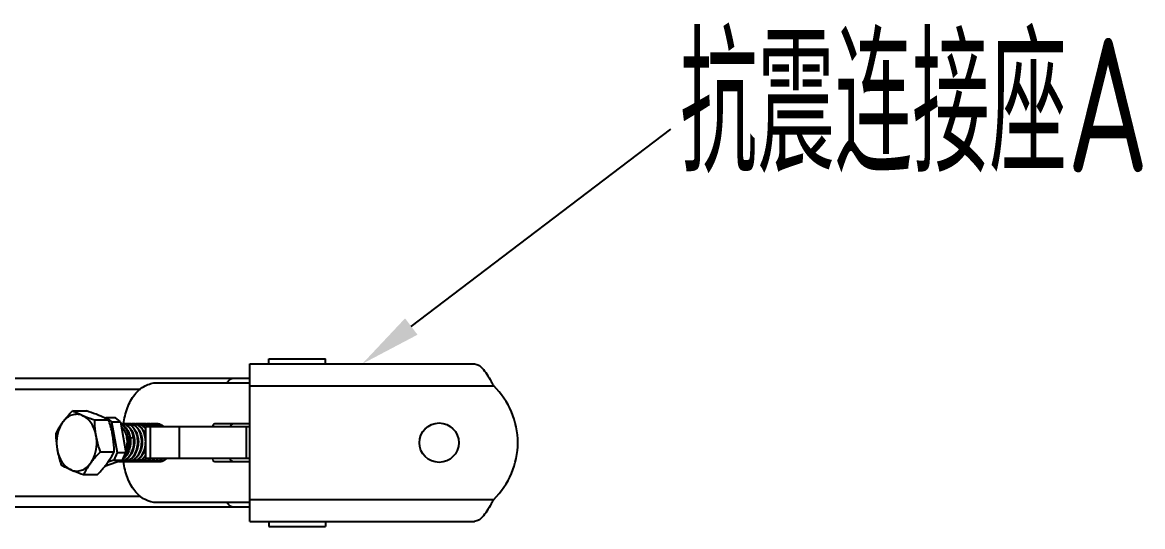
# Model space of a CAD drawing. Extents: x 4995099 to 5303443, y 4627657 to 4889583.
# Drawn here: x 5072414 to 5076048, y 4728566 to 4730200 of the extents above; entities that cross this region are included whole.
import ezdxf

# ---------------------------------------------------------------- set-up
doc = ezdxf.new("R2010")
doc.units = 0
doc.header["$LTSCALE"] = 1000
doc.header["$MEASUREMENT"] = 0
doc.layers.get('0').update_dxf_attribs({"color": 4, "linetype": 'CONTINUOUS'})
doc.styles.get("Standard").update_dxf_attribs({"font": 'GBENOR', "bigfont": 'GBCBIG'})

msp = doc.modelspace()

# ---------------------------------------------------------------- linework, layer by layer
for p, q in [((5073213.6, 4729093.1), (5073213.6, 4729109.7)), ((5073213.6, 4729109.7), (5073397.6, 4729109.7)), ((5073397.6, 4729093.1), (5073397.6, 4729109.7)), ((5073152.2, 4728582.1), (5073152.2, 4729093.1)), ((5073152.2, 4729093.1), (5073880.3, 4729093.1)), ((5070084.9, 4729047.1), (5073152.2, 4729047.1)), ((5070236, 4729011.4), (5072796.7, 4729011.4)), ((5072850.2, 4729031.8), (5073152.2, 4729031.8)), ((5073152.2, 4729021.6), (5073942.9, 4729021.6)), ((5072576.7, 4728940.7), (5072621.5, 4728940.7)), ((5072648.8, 4728911.2), (5072693.7, 4728911.2)), ((5072680.8, 4728917.8), (5072686, 4728919.6)), ((5072686, 4728919.6), (5072703.5, 4728904.7)), ((5072686, 4728919.6), (5072714.9, 4728919.6)), ((5072703.5, 4728904.7), (5072720.9, 4728805.4)), ((5072703.5, 4728904.7), (5072732.4, 4728904.7)), ((5072732.4, 4728904.7), (5072714.9, 4728919.6)), ((5072732.4, 4728904.7), (5072749.8, 4728805.4)), ((5072813.6, 4728888.7), (5072813.6, 4728786.5)), ((5073152.2, 4728888.7), (5072813.6, 4728888.7)), ((5072828.5, 4728888.7), (5072828.5, 4728786.5)), ((5072923, 4728888.7), (5072923, 4728786.5)), ((5073152.2, 4728898.9), (5073038.1, 4728898.9)), ((5073139.8, 4728888.7), (5073139.8, 4728786.5)), ((5072774.7, 4728854.1), (5072764.1, 4728851.5)), ((5072666.9, 4728808.1), (5072711.7, 4728808.1)), ((5072739.2, 4728780.7), (5072680.6, 4728760.2)), ((5072710.3, 4728780.7), (5072691.2, 4728774)), ((5072720.9, 4728805.4), (5072710.3, 4728780.7)), ((5072710.3, 4728780.7), (5072739.2, 4728780.7)), ((5072720.9, 4728805.4), (5072749.8, 4728805.4)), ((5072739.2, 4728780.7), (5072749.8, 4728805.4)), ((5073152.2, 4728786.5), (5072813.6, 4728786.5)), ((5073038.1, 4728776.3), (5073152.2, 4728776.3)), ((5072612.7, 4728734.5), (5072657.5, 4728734.5)), ((5070236, 4728663.8), (5072796.7, 4728663.8)), ((5073152.2, 4728643.4), (5072850.2, 4728643.4)), ((5073152.2, 4728653.6), (5073942.9, 4728653.6)), ((5073152.2, 4728628.1), (5070084.9, 4728628.1)), ((5073152.2, 4728582.1), (5073880.3, 4728582.1)), ((5073213.6, 4728582.1), (5073213.6, 4728565.5)), ((5073213.6, 4728565.5), (5073397.6, 4728565.5)), ((5073397.6, 4728582.1), (5073397.6, 4728565.5))]:
    msp.add_line(p, q)
msp.add_lwpolyline([(5073675.5, 4729214.2), (5074517.9, 4729854.7)])
msp.add_circle((5073765.6, 4728837.6), 63.9)
for centre, radius, start, end in [((5073583.6, 4728830.6), 406.9, 27.9978, 29.2622), ((5073765.6, 4728837.6), 255.5, 313.9455, 46.0545), ((5072735.5, 4728871), 27.9, 86.7845, 94.2112), ((5072748.2, 4728870.7), 28.2, 90.0499, 101.0645), ((5072748.1, 4728871), 27.9, 86.7743, 90.0077), ((5072760.8, 4728870.7), 28.2, 90.0384, 101.0179), ((5072760.8, 4728871), 27.9, 86.7856, 89.9966), ((5072773.5, 4728870.7), 28.2, 90.049, 100.9955), ((5072773.4, 4728871), 27.9, 86.7801, 90.0075), ((5072786.1, 4728870.7), 28.2, 90.0437, 101.062), ((5072786.1, 4728871), 27.9, 86.7795, 90.0015), ((5072798.8, 4728870.7), 28.2, 90.0437, 101.0051), ((5072798.7, 4728871), 27.9, 86.7867, 90.0021), ((5072811.4, 4728870.7), 28.2, 90.0497, 101.0016), ((5072779.9, 4728858), 43.3, 42.2645, 48.752), ((5072811.4, 4728871), 27.9, 86.7769, 90.0081), ((5072824.1, 4728870.7), 28.2, 90.0405, 101.0531), ((5072793.4, 4728858.9), 42.1, 45.4702, 48.7951), ((5072824, 4728871), 27.9, 86.785, 89.9983), ((5072836.7, 4728870.7), 28.2, 90.049, 100.9977), ((5072806.1, 4728858.9), 42.1, 45.466, 48.8093), ((5072836.7, 4728871), 27.9, 86.7894, 90.0075), ((5072849.4, 4728870.7), 28.2, 90.0526, 101.0446), ((5072818.7, 4728858.9), 42.1, 45.4871, 48.7938), ((5072849.3, 4728871), 27.9, 86.7735, 90.0108), ((5072831.4, 4728858.9), 42.1, 45.4665, 48.8015), ((5072682.3, 4728840.8), 82.3, 7.4386, 9.2614), ((5072697.6, 4728841.1), 67.2, 10.5055, 11.1799), ((5072697, 4728841), 67.9, 8.9052, 10.5042), ((5072721.9, 4728840.9), 68.3, 9.0333, 9.9567), ((5072734.9, 4728841), 67.9, 8.9818, 11.0323), ((5072777, 4728855.3), 47.3, 39.2284, 42.3074), ((5072717.6, 4728840.4), 72.6, 352.211, 352.5185), ((5072786.6, 4728821.3), 46.6, 307.6353, 311.5837), ((5072798.7, 4728821.9), 47.4, 309.969, 311.5623), ((5072800.6, 4728821.5), 46.9, 308.3867, 311.6033), ((5072849, 4728822.3), 47.9, 311.2696, 311.5925), ((5072850.9, 4728821.9), 47.3, 309.7045, 311.528), ((5072729.1, 4728810.1), 33.8, 266.5315, 270.0065), ((5072729.1, 4728810), 33.8, 270.0081, 272.8567), ((5072729.1, 4728810.1), 33.8, 272.8574, 275.2194), ((5072741.8, 4728810.1), 33.9, 260.1078, 269.9722), ((5072728.4, 4728812.8), 36.6, 288.4202, 290.7394), ((5072730.3, 4728812), 35.7, 285.8298, 288.459), ((5072741.8, 4728809.9), 33.6, 269.9973, 272.6949), ((5072754.5, 4728810.1), 33.9, 260.0711, 269.9827), ((5072741.2, 4728812.6), 36.4, 288.4602, 290.6746), ((5072743, 4728812), 35.7, 285.9611, 288.4588), ((5072754.5, 4728809.9), 33.6, 270.008, 272.693), ((5072754.5, 4728809.9), 33.6, 272.6938, 275.2451), ((5072767.1, 4728810.1), 33.9, 260.1504, 269.9814), ((5072753.8, 4728812.6), 36.4, 288.4602, 290.6754), ((5072755.6, 4728812), 35.7, 285.9619, 288.4588), ((5072767.1, 4728809.9), 33.6, 270.0063, 272.6857), ((5072779.8, 4728810.1), 33.8, 260.395, 269.9755), ((5072766.5, 4728812.6), 36.4, 288.4602, 290.6741), ((5072768.3, 4728811.9), 35.7, 285.9641, 288.119), ((5072768.2, 4728812.2), 36, 288.117, 288.456), ((5072779.8, 4728809.9), 33.6, 270.0004, 272.6959), ((5072792.4, 4728810.1), 33.9, 260.0747, 269.9827), ((5072779.1, 4728812.6), 36.4, 288.4603, 290.6749), ((5072780.9, 4728812), 35.7, 285.9612, 288.4588), ((5072792.4, 4728809.9), 33.6, 270.008, 272.6878), ((5072792.4, 4728809.9), 33.6, 272.6886, 275.2518), ((5072805.1, 4728810.1), 33.9, 260.141, 269.976), ((5072791.8, 4728812.6), 36.4, 288.4602, 290.6747), ((5072793.6, 4728812), 35.7, 285.9616, 288.4588), ((5072805.1, 4728809.9), 33.6, 270.0011, 272.692), ((5072817.7, 4728810.1), 33.9, 260.0816, 269.9797), ((5072804.4, 4728812.6), 36.4, 288.4602, 290.6743), ((5072806.2, 4728812), 35.7, 285.9612, 288.4588), ((5072817.7, 4728809.9), 33.6, 270.005, 272.6978), ((5072817.7, 4728809.9), 33.6, 272.6985, 275.2581), ((5072830.4, 4728810.1), 33.9, 260.1633, 269.9862), ((5072817.1, 4728812.6), 36.4, 288.4603, 290.6751), ((5072818.9, 4728812), 35.8, 285.9624, 288.4588), ((5072830.4, 4728809.9), 33.6, 270.011, 272.6839), ((5072843, 4728810.1), 33.9, 260.1241, 269.9724), ((5072829.7, 4728812.6), 36.4, 288.4602, 290.6742), ((5072831.5, 4728812), 35.7, 285.9615, 288.4588), ((5072843, 4728809.9), 33.6, 269.9975, 272.695), ((5072855.7, 4728810.1), 33.9, 260.0725, 269.9827), ((5072842.4, 4728812.6), 36.4, 288.4602, 290.6744), ((5072844.2, 4728812), 35.7, 285.9611, 288.4588), ((5072855.7, 4728809.9), 33.6, 270.008, 272.6973), ((5072855.7, 4728809.9), 33.6, 272.6981, 275.2477), ((5072855, 4728812.6), 36.4, 288.4603, 290.6754), ((5072856.8, 4728812), 35.8, 285.9619, 288.4588), ((5073583.6, 4728844.6), 406.9, 330.7378, 332.0022)]:
    msp.add_arc(centre, radius, start, end)
for points, knots in [([(5073880.3, 4729093.1), (5073891.8, 4729093.1), (5073909, 4729077.4), (5073924.8, 4729053.6), (5073933.9, 4729037.9), (5073938.6, 4729029.5)], [0, 0, 0, 0, 0.388881, 0.673899, 1, 1, 1, 1]), ([(5073078.9, 4729031.9), (5073081, 4729036.2), (5073086.5, 4729043.7), (5073095.5, 4729047.1), (5073099.6, 4729047.1)], [0, 0, 0, 0, 0.538137, 1, 1, 1, 1]), ([(5072742.7, 4728898.3), (5072744.3, 4728916.1), (5072751.8, 4728950.1), (5072775.3, 4728993.8), (5072809, 4729024.1), (5072837, 4729031.8), (5072850.2, 4729031.8)], [0, 0, 0, 0, 0.288185, 0.553327, 0.788006, 1, 1, 1, 1]), ([(5072544.9, 4728903.9), (5072547.2, 4728907), (5072557.1, 4728919.9), (5072568.1, 4728931.9), (5072576.7, 4728940.7)], [0, 0, 0, 0, 0.240981, 1, 1, 1, 1]), ([(5072608.1, 4728926), (5072602.8, 4728928.1), (5072591.3, 4728930.7), (5072573.7, 4728927.8), (5072557.5, 4728918.5), (5072548.8, 4728909.2), (5072544.9, 4728903.9)], [0, 0, 0, 0, 0.238229, 0.47528, 0.726056, 1, 1, 1, 1]), ([(5072608.1, 4728926), (5072605.1, 4728927.2), (5072594.5, 4728931.7), (5072584, 4728936.7), (5072576.7, 4728940.7)], [0, 0, 0, 0, 0.275005, 1, 1, 1, 1]), ([(5072653.2, 4728859.7), (5072651.8, 4728867.3), (5072647.9, 4728881.9), (5072637.9, 4728901.3), (5072624.7, 4728916.7), (5072613.7, 4728923.7), (5072608.1, 4728926)], [0, 0, 0, 0, 0.27851, 0.540172, 0.780428, 1, 1, 1, 1]), ([(5072608.1, 4728926), (5072611.2, 4728924.7), (5072624.6, 4728919.4), (5072638.3, 4728914.7), (5072648.8, 4728911.2)], [0, 0, 0, 0, 0.233658, 1, 1, 1, 1]), ([(5072662.3, 4728926), (5072659.1, 4728927.3), (5072645.7, 4728932.6), (5072632, 4728937.3), (5072621.5, 4728940.7)], [0, 0, 0, 0, 0.233658, 1, 1, 1, 1]), ([(5072693.7, 4728911.2), (5072691.3, 4728912.5), (5072681.1, 4728917.8), (5072670.5, 4728922.6), (5072662.3, 4728926)], [0, 0, 0, 0, 0.226572, 1, 1, 1, 1]), ([(5072544.9, 4728903.9), (5072542.7, 4728900.9), (5072534.4, 4728889.1), (5072527.2, 4728876.6), (5072522.5, 4728867.1)], [0, 0, 0, 0, 0.263099, 1, 1, 1, 1]), ([(5072544.9, 4728903.9), (5072540.6, 4728898.1), (5072525.8, 4728871.2), (5072522.8, 4728838.5), (5072526.9, 4728815.5)], [0, 0, 0, 0, 0.235366, 1, 1, 1, 1]), ([(5072653.2, 4728859.7), (5072652.4, 4728864), (5072649.8, 4728881.1), (5072648.9, 4728898.4), (5072648.8, 4728911.2)], [0, 0, 0, 0, 0.254083, 1, 1, 1, 1]), ([(5072707.4, 4728859.7), (5072706.6, 4728864), (5072703.1, 4728881.5), (5072698, 4728898.6), (5072693.7, 4728911.2)], [0, 0, 0, 0, 0.248499, 1, 1, 1, 1]), ([(5072733.8, 4728897.3), (5072734.8, 4728897), (5072738.9, 4728895.3), (5072742.7, 4728892.8), (5072745.2, 4728890.5)], [0, 0, 0, 0, 0.241445, 1, 1, 1, 1]), ([(5072743.4, 4728790), (5072750.3, 4728797.5), (5072757.9, 4728812), (5072761.8, 4728832.9), (5072761.8, 4728849.3), (5072758.7, 4728864.9), (5072751.5, 4728882.2), (5072741.6, 4728892.8), (5072733.9, 4728896.3)], [0, 0, 0, 0, 0.255096, 0.39268, 0.530602, 0.663916, 0.788307, 1, 1, 1, 1]), ([(5072735.3, 4728889), (5072744.5, 4728880.2), (5072752.9, 4728860.1), (5072754, 4728832.9), (5072751.1, 4728818.6), (5072748.7, 4728811.8)], [0, 0, 0, 0, 0.470214, 0.736055, 1, 1, 1, 1]), ([(5072737.1, 4728898.9), (5072740.7, 4728898.9), (5072748.4, 4728897.4), (5072754.9, 4728893.1), (5072757.9, 4728890.5)], [0, 0, 0, 0, 0.482589, 1, 1, 1, 1]), ([(5072774.7, 4728854.1), (5072773.7, 4728860.1), (5072770.5, 4728871.4), (5072762.1, 4728885.8), (5072750.7, 4728895.8), (5072741.5, 4728898.6), (5072737.1, 4728898.9)], [0, 0, 0, 0, 0.290521, 0.554658, 0.788516, 1, 1, 1, 1]), ([(5072745.2, 4728890.5), (5072747.6, 4728888.5), (5072756.9, 4728878.2), (5072761.9, 4728864.6), (5072763.6, 4728854.1)], [0, 0, 0, 0, 0.227377, 1, 1, 1, 1]), ([(5072749.7, 4728898.9), (5072753.4, 4728898.9), (5072761.1, 4728897.4), (5072767.6, 4728893.1), (5072770.6, 4728890.5)], [0, 0, 0, 0, 0.482586, 1, 1, 1, 1]), ([(5072754, 4728778.5), (5072759.4, 4728780.6), (5072769.8, 4728787.6), (5072780.9, 4728803.5), (5072787.6, 4728823.3), (5072789.2, 4728844.6), (5072785.6, 4728865.1), (5072777.4, 4728882.6), (5072765.2, 4728895), (5072754.7, 4728898.6), (5072749.7, 4728898.9)], [0, 0, 0, 0, 0.11422, 0.241557, 0.38018, 0.523371, 0.662464, 0.789655, 0.901082, 1, 1, 1, 1]), ([(5072770.6, 4728890.5), (5072778.3, 4728883.8), (5072786.5, 4728868.7), (5072790.3, 4728846.8), (5072789.8, 4728828.8), (5072785.6, 4728811.6), (5072778.1, 4728796.4), (5072767.6, 4728784.6), (5072758.8, 4728779.6), (5072754.3, 4728778.1)], [0, 0, 0, 0, 0.234995, 0.369193, 0.507415, 0.643708, 0.772808, 0.891506, 1, 1, 1, 1]), ([(5072757.9, 4728890.5), (5072760.2, 4728888.5), (5072769.5, 4728878.3), (5072774.4, 4728864.8), (5072776.2, 4728854.4)], [0, 0, 0, 0, 0.22749, 1, 1, 1, 1]), ([(5072762.4, 4728898.9), (5072766, 4728898.9), (5072773.7, 4728897.4), (5072780.2, 4728893.1), (5072783.2, 4728890.5)], [0, 0, 0, 0, 0.482586, 1, 1, 1, 1]), ([(5072766.7, 4728778.5), (5072772.1, 4728780.6), (5072782.5, 4728787.6), (5072793.6, 4728803.5), (5072800.2, 4728823.3), (5072801.8, 4728844.6), (5072798.3, 4728865.1), (5072790, 4728882.6), (5072777.8, 4728895), (5072767.3, 4728898.6), (5072762.4, 4728898.9)], [0, 0, 0, 0, 0.114222, 0.241564, 0.380183, 0.523375, 0.662466, 0.789658, 0.901085, 1, 1, 1, 1]), ([(5072783.2, 4728890.5), (5072790.9, 4728883.8), (5072799.1, 4728868.6), (5072803, 4728846.8), (5072802.5, 4728828.8), (5072798.3, 4728811.6), (5072790.7, 4728796.4), (5072780.3, 4728784.6), (5072771.4, 4728779.6), (5072766.9, 4728778.1)], [0, 0, 0, 0, 0.235001, 0.369196, 0.507414, 0.643709, 0.772807, 0.891505, 1, 1, 1, 1]), ([(5072775, 4728898.9), (5072778.7, 4728898.9), (5072786.4, 4728897.4), (5072792.9, 4728893.1), (5072795.9, 4728890.5)], [0, 0, 0, 0, 0.482588, 1, 1, 1, 1]), ([(5072813.6, 4728843.3), (5072813.4, 4728850.4), (5072811.3, 4728864.1), (5072803.1, 4728882), (5072790.8, 4728894.8), (5072780.1, 4728898.6), (5072775, 4728898.9)], [0, 0, 0, 0, 0.291873, 0.559175, 0.79302, 1, 1, 1, 1]), ([(5072787.7, 4728898.9), (5072791.3, 4728898.9), (5072799, 4728897.4), (5072805.5, 4728893.1), (5072808.5, 4728890.5)], [0, 0, 0, 0, 0.482585, 1, 1, 1, 1]), ([(5072813.7, 4728883.1), (5072810.4, 4728887.5), (5072802.9, 4728895.1), (5072792.5, 4728898.6), (5072787.7, 4728898.9)], [0, 0, 0, 0, 0.52908, 1, 1, 1, 1]), ([(5072795.9, 4728890.5), (5072798.1, 4728888.6), (5072806.9, 4728879), (5072811.8, 4728866.4), (5072813.7, 4728856.6)], [0, 0, 0, 0, 0.228177, 1, 1, 1, 1]), ([(5072800.3, 4728898.9), (5072804, 4728898.9), (5072811.7, 4728897.4), (5072818.2, 4728893.1), (5072821.2, 4728890.5)], [0, 0, 0, 0, 0.482586, 1, 1, 1, 1]), ([(5072821.4, 4728888.9), (5072818.4, 4728891.8), (5072811.9, 4728896.6), (5072804.1, 4728898.7), (5072800.3, 4728898.9)], [0, 0, 0, 0, 0.520001, 1, 1, 1, 1]), ([(5072813, 4728898.9), (5072816.6, 4728898.9), (5072824.3, 4728897.4), (5072830.8, 4728893.1), (5072833.8, 4728890.5)], [0, 0, 0, 0, 0.482587, 1, 1, 1, 1]), ([(5072834, 4728888.9), (5072831.1, 4728891.7), (5072824.6, 4728896.5), (5072816.7, 4728898.7), (5072813, 4728898.9)], [0, 0, 0, 0, 0.520002, 1, 1, 1, 1]), ([(5072825.6, 4728898.9), (5072829.3, 4728898.9), (5072837, 4728897.4), (5072843.5, 4728893.1), (5072846.5, 4728890.5)], [0, 0, 0, 0, 0.482583, 1, 1, 1, 1]), ([(5072846.7, 4728888.9), (5072843.7, 4728891.7), (5072837.3, 4728896.5), (5072829.4, 4728898.7), (5072825.6, 4728898.9)], [0, 0, 0, 0, 0.52002, 1, 1, 1, 1]), ([(5072859.3, 4728888.9), (5072856.4, 4728891.8), (5072849.9, 4728896.6), (5072842, 4728898.7), (5072838.2, 4728898.9)], [0, 0, 0, 0, 0.519993, 1, 1, 1, 1]), ([(5072838.3, 4728898.9), (5072841.9, 4728898.9), (5072849.6, 4728897.4), (5072856.1, 4728893.1), (5072859.1, 4728890.5)], [0, 0, 0, 0, 0.482588, 1, 1, 1, 1]), ([(5072850.9, 4728898.9), (5072855, 4728898.9), (5072863.4, 4728897), (5072870.4, 4728891.9), (5072873.5, 4728888.9)], [0, 0, 0, 0, 0.479607, 1, 1, 1, 1]), ([(5072872, 4728888.9), (5072869, 4728891.7), (5072862.6, 4728896.5), (5072854.7, 4728898.7), (5072850.9, 4728898.9)], [0, 0, 0, 0, 0.520009, 1, 1, 1, 1]), ([(5073038.1, 4728898.9), (5073036.2, 4728898.9), (5073031.9, 4728895.9), (5073030.9, 4728891.2), (5073030.9, 4728888.7)], [0, 0, 0, 0, 0.440239, 1, 1, 1, 1]), ([(5073088.7, 4728888.7), (5073088.7, 4728891.2), (5073089.7, 4728895.9), (5073094, 4728898.9), (5073096, 4728898.9)], [0, 0, 0, 0, 0.559761, 1, 1, 1, 1]), ([(5072522.5, 4728867.1), (5072522.6, 4728862.8), (5072522.9, 4728845.6), (5072524.6, 4728828.3), (5072526.9, 4728815.5)], [0, 0, 0, 0, 0.246121, 1, 1, 1, 1]), ([(5072635.1, 4728771.3), (5072639.4, 4728777.1), (5072654.2, 4728804), (5072657.2, 4728836.7), (5072653.2, 4728859.7)], [0, 0, 0, 0, 0.235366, 1, 1, 1, 1]), ([(5072666.9, 4728808.1), (5072665.4, 4728812.3), (5072659.8, 4728829.2), (5072655.4, 4728846.6), (5072653.2, 4728859.7)], [0, 0, 0, 0, 0.251163, 1, 1, 1, 1]), ([(5072711.7, 4728808.1), (5072711.7, 4728812.4), (5072711.3, 4728829.6), (5072709.6, 4728846.9), (5072707.4, 4728859.7)], [0, 0, 0, 0, 0.246121, 1, 1, 1, 1]), ([(5072741.4, 4728778.6), (5072747.4, 4728780.8), (5072758.9, 4728789.1), (5072770.4, 4728807.7), (5072776.2, 4728830.2), (5072775.9, 4728846.2), (5072774.7, 4728854.1)], [0, 0, 0, 0, 0.217951, 0.46337, 0.729831, 1, 1, 1, 1]), ([(5072776.2, 4728854.4), (5072777.5, 4728846.4), (5072777.8, 4728830), (5072771.7, 4728807), (5072759.8, 4728788.2), (5072747.8, 4728780.1), (5072741.6, 4728778.1)], [0, 0, 0, 0, 0.271171, 0.538307, 0.783282, 1, 1, 1, 1]), ([(5072747.3, 4728871.4), (5072749.6, 4728867), (5072756.8, 4728847.4), (5072755.1, 4728824.8), (5072749, 4728810.2)], [0, 0, 0, 0, 0.239303, 1, 1, 1, 1]), ([(5072776, 4728855.4), (5072776.5, 4728852.8), (5072778.2, 4728842.3), (5072777.5, 4728831.4), (5072775.6, 4728823.6)], [0, 0, 0, 0, 0.246468, 1, 1, 1, 1]), ([(5072764, 4728851.5), (5072765.6, 4728838.8), (5072763.5, 4728813.8), (5072750.1, 4728791.7), (5072741.1, 4728784.6)], [0, 0, 0, 0, 0.526254, 1, 1, 1, 1]), ([(5072764.1, 4728851.5), (5072764.4, 4728849.2), (5072765.4, 4728840.1), (5072764.6, 4728830.8), (5072763.1, 4728824.1)], [0, 0, 0, 0, 0.247915, 1, 1, 1, 1]), ([(5072779.3, 4728778.5), (5072784.4, 4728780.4), (5072794.2, 4728786.9), (5072805, 4728801.4), (5072811.9, 4728819.5), (5072813.6, 4728832.8), (5072813.7, 4728839.6)], [0, 0, 0, 0, 0.218898, 0.461373, 0.725247, 1, 1, 1, 1]), ([(5072813.7, 4728824.1), (5072812.7, 4728818.7), (5072809.6, 4728808.4), (5072802, 4728794.7), (5072792, 4728784), (5072783.8, 4728779.5), (5072779.6, 4728778.1)], [0, 0, 0, 0, 0.276521, 0.537648, 0.778453, 1, 1, 1, 1]), ([(5072789.3, 4728851.6), (5072789.6, 4728849.9), (5072790.4, 4728843.1), (5072790.3, 4728836.1), (5072789.6, 4728830.9)], [0, 0, 0, 0, 0.247252, 1, 1, 1, 1]), ([(5072802, 4728851.6), (5072802.4, 4728849.4), (5072803.3, 4728840.5), (5072802.6, 4728831.5), (5072801.2, 4728824.9)], [0, 0, 0, 0, 0.247797, 1, 1, 1, 1]), ([(5072526.9, 4728815.5), (5072527.6, 4728811.2), (5072531.1, 4728793.7), (5072536.2, 4728776.6), (5072540.6, 4728764)], [0, 0, 0, 0, 0.248499, 1, 1, 1, 1]), ([(5072526.9, 4728815.5), (5072528.2, 4728807.9), (5072532.1, 4728793.3), (5072542.1, 4728773.9), (5072555.3, 4728758.5), (5072566.3, 4728751.5), (5072571.9, 4728749.2)], [0, 0, 0, 0, 0.27851, 0.540172, 0.780428, 1, 1, 1, 1]), ([(5072635.1, 4728771.3), (5072637.4, 4728774.4), (5072647.3, 4728787.3), (5072658.3, 4728799.3), (5072666.9, 4728808.1)], [0, 0, 0, 0, 0.240981, 1, 1, 1, 1]), ([(5072689.3, 4728771.3), (5072691.5, 4728774.3), (5072699.8, 4728786.1), (5072707, 4728798.6), (5072711.7, 4728808.1)], [0, 0, 0, 0, 0.263099, 1, 1, 1, 1]), ([(5072792, 4728778.5), (5072796.3, 4728780.1), (5072804.6, 4728785.2), (5072810.9, 4728792.5), (5072813.7, 4728796.6)], [0, 0, 0, 0, 0.478395, 1, 1, 1, 1]), ([(5072813.6, 4728794.3), (5072810.8, 4728790.5), (5072804.4, 4728783.9), (5072796.4, 4728779.4), (5072792.2, 4728778.1)], [0, 0, 0, 0, 0.520421, 1, 1, 1, 1]), ([(5072804.6, 4728778.5), (5072805.6, 4728778.9), (5072809.2, 4728780.4), (5072812.7, 4728782.6), (5072815.1, 4728784.4)], [0, 0, 0, 0, 0.244171, 1, 1, 1, 1]), ([(5072819.1, 4728786.5), (5072818, 4728785.5), (5072813.7, 4728782), (5072808.8, 4728779.4), (5072804.9, 4728778.1)], [0, 0, 0, 0, 0.259878, 1, 1, 1, 1]), ([(5072817.3, 4728778.5), (5072818.3, 4728778.9), (5072822.6, 4728780.8), (5072826.5, 4728783.3), (5072829.2, 4728785.6)], [0, 0, 0, 0, 0.243219, 1, 1, 1, 1]), ([(5072829.8, 4728784.8), (5072828.8, 4728784), (5072825, 4728781.3), (5072820.8, 4728779.2), (5072817.5, 4728778.1)], [0, 0, 0, 0, 0.258068, 1, 1, 1, 1]), ([(5072829.9, 4728778.5), (5072831.1, 4728779), (5072835.7, 4728781), (5072840, 4728783.9), (5072842.8, 4728786.5)], [0, 0, 0, 0, 0.242544, 1, 1, 1, 1]), ([(5072844.4, 4728786.5), (5072843.3, 4728785.5), (5072839, 4728782), (5072834.1, 4728779.4), (5072830.2, 4728778.1)], [0, 0, 0, 0, 0.259876, 1, 1, 1, 1]), ([(5072842.6, 4728778.5), (5072843.7, 4728779), (5072848.4, 4728781), (5072852.6, 4728783.9), (5072855.5, 4728786.5)], [0, 0, 0, 0, 0.242552, 1, 1, 1, 1]), ([(5072857.1, 4728786.5), (5072856, 4728785.5), (5072851.7, 4728782), (5072846.7, 4728779.4), (5072842.8, 4728778.1)], [0, 0, 0, 0, 0.25988, 1, 1, 1, 1]), ([(5072855.2, 4728778.5), (5072856.4, 4728779), (5072861, 4728781), (5072865.3, 4728783.9), (5072868.1, 4728786.5)], [0, 0, 0, 0, 0.242549, 1, 1, 1, 1]), ([(5072869.7, 4728786.4), (5072868.6, 4728785.5), (5072864.3, 4728782), (5072859.4, 4728779.4), (5072855.5, 4728778.1)], [0, 0, 0, 0, 0.25985, 1, 1, 1, 1]), ([(5072867.9, 4728778.5), (5072869, 4728779), (5072873.6, 4728780.9), (5072877.8, 4728783.8), (5072880.6, 4728786.3)], [0, 0, 0, 0, 0.242679, 1, 1, 1, 1]), ([(5072881.2, 4728785.5), (5072880.2, 4728784.6), (5072876.2, 4728781.6), (5072871.7, 4728779.2), (5072868.1, 4728778.1)], [0, 0, 0, 0, 0.25881, 1, 1, 1, 1]), ([(5073030.9, 4728786.5), (5073030.9, 4728784), (5073031.9, 4728779.3), (5073036.2, 4728776.3), (5073038.1, 4728776.3)], [0, 0, 0, 0, 0.559761, 1, 1, 1, 1]), ([(5073096, 4728776.3), (5073094, 4728776.3), (5073089.7, 4728779.3), (5073088.7, 4728784), (5073088.7, 4728786.5)], [0, 0, 0, 0, 0.440239, 1, 1, 1, 1]), ([(5072571.9, 4728749.2), (5072569, 4728750.4), (5072558.4, 4728754.9), (5072547.9, 4728760), (5072540.6, 4728764)], [0, 0, 0, 0, 0.275005, 1, 1, 1, 1]), ([(5072571.9, 4728749.2), (5072577.2, 4728747.1), (5072588.7, 4728744.5), (5072606.3, 4728747.4), (5072622.5, 4728756.7), (5072631.2, 4728766), (5072635.1, 4728771.3)], [0, 0, 0, 0, 0.238229, 0.47528, 0.726056, 1, 1, 1, 1]), ([(5072571.9, 4728749.2), (5072575.1, 4728747.9), (5072588.5, 4728742.6), (5072602.2, 4728737.9), (5072612.7, 4728734.5)], [0, 0, 0, 0, 0.233658, 1, 1, 1, 1]), ([(5072635.1, 4728771.3), (5072632.9, 4728768.3), (5072624.6, 4728756.5), (5072617.4, 4728744), (5072612.7, 4728734.5)], [0, 0, 0, 0, 0.263099, 1, 1, 1, 1]), ([(5072657.5, 4728734.5), (5072660.5, 4728737.5), (5072671.6, 4728749.2), (5072682.2, 4728761.6), (5072689.3, 4728771.3)], [0, 0, 0, 0, 0.257895, 1, 1, 1, 1]), ([(5072850.2, 4728643.4), (5072837.1, 4728643.4), (5072809.1, 4728651), (5072775.5, 4728681.2), (5072751.9, 4728724.7), (5072744.4, 4728758.6), (5072742.8, 4728776.3)], [0, 0, 0, 0, 0.212085, 0.446759, 0.711828, 1, 1, 1, 1]), ([(5073099.6, 4728628.1), (5073095.5, 4728628.1), (5073086.5, 4728631.5), (5073081, 4728639), (5073078.9, 4728643.3)], [0, 0, 0, 0, 0.461863, 1, 1, 1, 1]), ([(5073938.6, 4728645.7), (5073933.9, 4728637.3), (5073924.8, 4728621.6), (5073909, 4728597.8), (5073891.8, 4728582.1), (5073880.3, 4728582.1)], [0, 0, 0, 0, 0.326101, 0.611119, 1, 1, 1, 1])]:
    msp.add_open_spline(points, degree=3, knots=knots)
for points in [[(5072740.1, 4728777.6), (5072737.1, 4728776.7), (5072733.9, 4728776.3), (5072730.7, 4728776.3)], [(5072732.1, 4728776.4), (5072734.8, 4728776.7), (5072737.4, 4728777.2), (5072740, 4728778.1)], [(5072743.4, 4728776.3), (5072746.6, 4728776.5), (5072749.7, 4728777.1), (5072752.7, 4728778.1)], [(5072752.8, 4728777.6), (5072749.8, 4728776.7), (5072746.6, 4728776.3), (5072743.4, 4728776.3)], [(5072765.5, 4728777.6), (5072762.4, 4728776.7), (5072759.2, 4728776.3), (5072756, 4728776.3)], [(5072757.5, 4728776.4), (5072760.2, 4728776.7), (5072762.8, 4728777.2), (5072765.4, 4728778.1)], [(5072768.7, 4728776.3), (5072771.8, 4728776.5), (5072775, 4728777.1), (5072778, 4728778.1)], [(5072778.1, 4728777.6), (5072775.1, 4728776.7), (5072771.9, 4728776.3), (5072768.7, 4728776.3)], [(5072781.3, 4728776.3), (5072784.5, 4728776.5), (5072787.7, 4728777.1), (5072790.7, 4728778.1)], [(5072790.8, 4728777.6), (5072787.7, 4728776.7), (5072784.5, 4728776.3), (5072781.3, 4728776.3)], [(5072803.4, 4728777.6), (5072800.4, 4728776.7), (5072797.2, 4728776.3), (5072794, 4728776.3)], [(5072795.5, 4728776.4), (5072798.1, 4728776.7), (5072800.8, 4728777.2), (5072803.3, 4728778.1)], [(5072806.6, 4728776.3), (5072809.8, 4728776.5), (5072813, 4728777.1), (5072816, 4728778.1)], [(5072816, 4728777.6), (5072813, 4728776.7), (5072809.8, 4728776.3), (5072806.6, 4728776.3)], [(5072828.7, 4728777.6), (5072825.7, 4728776.7), (5072822.5, 4728776.3), (5072819.3, 4728776.3)], [(5072820.8, 4728776.4), (5072823.4, 4728776.7), (5072826.1, 4728777.2), (5072828.6, 4728778.1)], [(5072831.9, 4728776.3), (5072835.1, 4728776.5), (5072838.3, 4728777.1), (5072841.3, 4728778.1)], [(5072841.3, 4728777.6), (5072838.3, 4728776.7), (5072835.1, 4728776.3), (5072831.9, 4728776.3)], [(5072844.6, 4728776.3), (5072847.7, 4728776.5), (5072850.9, 4728777.1), (5072853.9, 4728778.1)], [(5072854, 4728777.6), (5072851, 4728776.7), (5072847.8, 4728776.3), (5072844.6, 4728776.3)], [(5072866.6, 4728777.6), (5072863.6, 4728776.7), (5072860.4, 4728776.3), (5072857.2, 4728776.3)], [(5072858.7, 4728776.4), (5072861.4, 4728776.7), (5072864, 4728777.2), (5072866.6, 4728778.1)]]:
    msp.add_open_spline(points, degree=3)
msp.add_solid([(5073695.7, 4729187.7), (5073516.3, 4729093.1), (5073655.3, 4729240.7)])

# ---------------------------------------------------------------- texts
at = {"width": 0.8}
msp.add_text('抗震连接座A', height=435.6, dxfattribs=at).set_placement((5074547.5, 4729714.7))

doc.saveas('drawing.dxf')
